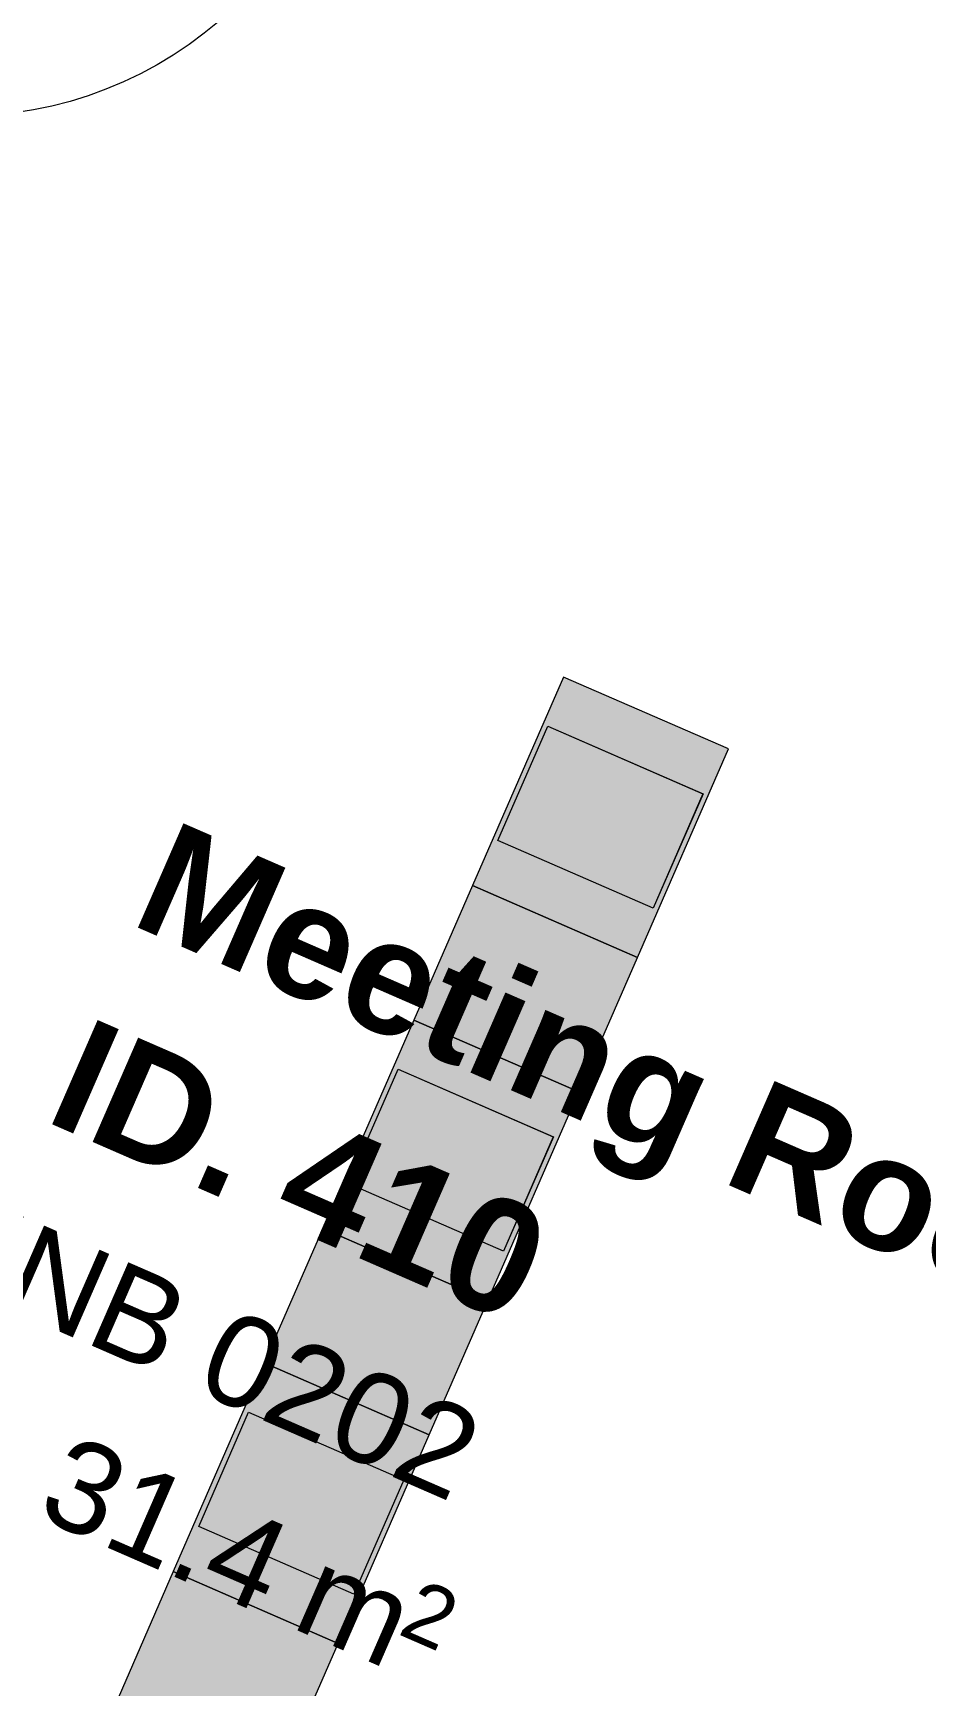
# Model space of a CAD drawing. Header units: millimetres. Extents: x -99530 to 1067232, y -97212 to 137997.
# Drawn here: x 29062 to 31022, y 8480 to 12111 of the extents above; entities that cross this region are included whole.
import ezdxf
from ezdxf.enums import TextEntityAlignment as Align

# ---------------------------------------------------------------- set-up
doc = ezdxf.new("R2010")
doc.units = ezdxf.units.MM
doc.header["$MEASUREMENT"] = 0
for name, color, linetype, lineweight in [('A-95-H_Fill_Plan_FloorTrunking_Pen_No__1', 7, 'Continuous', 13), ('A-95-H_Fill_Plan_FloorTrunking_Pen_No__101', 252, 'Continuous', 15), ('New_A-95-H_Fill_Plan_FloorTrunking_Pen_No__1', 7, 'Continuous', 13), ('New_A-95-H_Fill_Plan_FloorTrunking_Pen_No__101', 252, 'Continuous', 15), ('New_ArchiCAD Doors_Pen_No__1', 7, 'Continuous', 13), ('New_ArchiCAD Zone Stamps_Pen_No__6', 7, 'Continuous', 35)]:
    doc.layers.add(name, color=color, linetype=linetype, lineweight=lineweight)
for name, color, linetype in [('New_A-05-M_Gross_Int_Siemens', 7, 'Continuous'), ('New_A-25-M_Wall_Int', 7, 'Continuous'), ('New_ArchiCAD Doors', 7, 'Continuous')]:
    doc.layers.add(name, color=color, linetype=linetype)
doc.layers.add('New_ArchiCAD Doors_Pen_No__43', color=7, linetype='Continuous', lineweight=30, true_color=0x444444)
doc.layers.add('New_ArchiCAD Doors_Pen_No__63', color=7, linetype='Continuous', lineweight=20, true_color=0x606060)
doc.styles.add('GENERATED_STYLE_1', font='')
doc.styles.add('GENERATED_STYLE_3', font='')
doc.styles.get('GENERATED_STYLE_1').set_extended_font_data('Arial', bold=True)
doc.styles.get('GENERATED_STYLE_3').set_extended_font_data('Arial')

# ---------------------------------------------------------------- blocks, each defined once
blk = doc.blocks.new('Meeting Room_INB 0202_7_1', base_point=(29993.7, 8916.2))
at = {"layer": 'New_ArchiCAD Zone Stamps_Pen_No__6'}
for tag, height, style, p in [('ROOM_NAME', 250, 'GENERATED_STYLE_1', (29370.5, 10384.4)), ('zoneNameLine2', 250, 'GENERATED_STYLE_1', (29182.1, 9952.3)), ('ROOM_NUMBER', 200, 'GENERATED_STYLE_3', (28993.7, 9531.6)), ('measuredAreaCode', 200, 'GENERATED_STYLE_3', (28836.6, 9171.5)), ('DUMMY_649', 200, 'GENERATED_STYLE_3', (29144, 9037.4)), ('DUMMY_650', 200, 'GENERATED_STYLE_3', (29633.4, 8824)), ('DUMMY_651', 133.3, 'GENERATED_STYLE_3', (29912.7, 8717.5))]:
    blk.add_attdef(tag, text='', height=height, rotation=336.4404, dxfattribs=dict(at, style=style)).set_placement(p, align=Align.TOP_LEFT)
blk = doc.blocks.new('Door 19_3')
at = {"layer": 'New_ArchiCAD Doors_Pen_No__1', "linetype": 'Continuous'}
for p, q in [((-505, -15), (-505, 0)), ((505, -15), (505, 0)), ((-505, -16), (-505, -15)), ((-505, -26), (-505, -16)), ((-505, -76), (-505, -26)), ((505, -16), (505, -15)), ((505, -26), (505, -16)), ((505, -76), (505, -26)), ((-505, -86), (-505, -76)), ((-505, -87), (-505, -86)), ((-505, -102), (-505, -87)), ((505, -86), (505, -76)), ((505, -87), (505, -86)), ((505, -102), (505, -87))]:
    blk.add_line(p, q, dxfattribs=at)
at = {"layer": 'New_ArchiCAD Doors_Pen_No__43', "linetype": 'Continuous'}
for p, q in [((-498, 0), (-505, 0)), ((-505, 0), (-505, -102)), ((-432, 0), (-498, 0)), ((-498, 0), (-498, -102)), ((-432, -102), (-432, 0)), ((498, 0), (432, 0)), ((432, 0), (432, -102)), ((498, 0), (505, 0)), ((498, -102), (498, 0)), ((505, 0), (505, -102)), ((-498, -102), (-505, -102)), ((-498, -102), (-432, -102)), ((432, -102), (498, -102)), ((498, -102), (505, -102))]:
    blk.add_line(p, q, dxfattribs=at)
at = {"layer": 'New_ArchiCAD Doors_Pen_No__63', "linetype": 'Continuous'}
blk.add_line((432, 0), (432, 864), dxfattribs=at)
blk.add_arc((432, 0), 864, 90, 180, dxfattribs=at)
blk = doc.blocks.new('Wall_30_1', base_point=(29086.3, 13205.7))
at = {"layer": 'New_ArchiCAD Doors', "color": 251, "linetype": 'Continuous', "lineweight": 20, "true_color": 0x606060, "xscale": -1, "zscale": 1000, "rotation": 246.4404115839914}
blk.add_blockref('Door 19_3', (28733.3, 12395.9), dxfattribs=at)

msp = doc.modelspace()

# ---------------------------------------------------------------- hatches: boundary and pattern name
at = {"layer": 'A-95-H_Fill_Plan_FloorTrunking_Pen_No__101', "linetype": 'Continuous', "lineweight": 0, "true_color": 0x727272}
for points in [[(30388.7, 10080.2), (30588.6, 10538.5), (30226.5, 10696.4), (30026.7, 10238.1)], [(29898, 9942.9), (30260, 9785.1), (30388.7, 10080.2), (30026.7, 10238.1)], [(30060.2, 9326.7), (30260, 9785.1), (29898, 9942.9), (29698.1, 9484.6)], [(29569.4, 9189.5), (29931.5, 9031.6), (30060.2, 9326.7), (29698.1, 9484.6)], [(29731.6, 8573.3), (29931.5, 9031.6), (29569.4, 9189.5), (29369.6, 8731.1)], [(29240.9, 8436), (29602.9, 8278.1), (29731.6, 8573.3), (29369.6, 8731.1)]]:
    msp.add_hatch(color=8, dxfattribs=at).paths.add_polyline_path(points)
at = {"layer": 'New_A-95-H_Fill_Plan_FloorTrunking_Pen_No__101', "linetype": 'Continuous', "lineweight": 0, "true_color": 0x727272}
for points in [[(30192, 10588.2), (30533, 10439.5), (30423.5, 10188.3), (30082.5, 10337)], [(30423.3, 10188.4), (30082.5, 10337), (30192, 10588.2), (30532.8, 10439.6)], [(29863.5, 9834.7), (30204.5, 9686), (30094.9, 9434.9), (29753.9, 9583.5)], [(30094.7, 9435), (29753.9, 9583.5), (29863.5, 9834.7), (30204.2, 9686.1)], [(29534.9, 9081.2), (29875.9, 8932.5), (29766.4, 8681.4), (29425.4, 8830.1)], [(29766.1, 8681.5), (29425.4, 8830.1), (29534.9, 9081.2), (29875.7, 8932.6)]]:
    msp.add_hatch(color=8, dxfattribs=at).paths.add_polyline_path(points)

# ---------------------------------------------------------------- linework, layer by layer
at = {"layer": 'A-95-H_Fill_Plan_FloorTrunking_Pen_No__1', "linetype": 'Continuous', "flags": 128}
for points in [[(30388.7, 10080.2), (30588.6, 10538.5), (30226.5, 10696.4), (30026.7, 10238.1)], [(29898, 9942.9), (30260, 9785.1), (30388.7, 10080.2), (30026.7, 10238.1)], [(30060.2, 9326.7), (30260, 9785.1), (29898, 9942.9), (29698.1, 9484.6)], [(29569.4, 9189.5), (29931.5, 9031.6), (30060.2, 9326.7), (29698.1, 9484.6)], [(29731.6, 8573.3), (29931.5, 9031.6), (29569.4, 9189.5), (29369.6, 8731.1)], [(29240.9, 8436), (29602.9, 8278.1), (29731.6, 8573.3), (29369.6, 8731.1)]]:
    msp.add_lwpolyline(points, close=True, dxfattribs=at)
at = {"layer": 'New_A-95-H_Fill_Plan_FloorTrunking_Pen_No__1', "linetype": 'Continuous', "flags": 128}
for points in [[(30192, 10588.2), (30533, 10439.5), (30423.5, 10188.3), (30082.5, 10337)], [(30423.3, 10188.4), (30082.5, 10337), (30192, 10588.2), (30532.8, 10439.6)], [(29863.5, 9834.7), (30204.5, 9686), (30094.9, 9434.9), (29753.9, 9583.5)], [(30094.7, 9435), (29753.9, 9583.5), (29863.5, 9834.7), (30204.2, 9686.1)], [(29534.9, 9081.2), (29875.9, 8932.5), (29766.4, 8681.4), (29425.4, 8830.1)], [(29766.1, 8681.5), (29425.4, 8830.1), (29534.9, 9081.2), (29875.7, 8932.6)]]:
    msp.add_lwpolyline(points, close=True, dxfattribs=at)

# ---------------------------------------------------------------- block references
at = {"layer": 'New_A-05-M_Gross_Int_Siemens', "linetype": 'Continuous'}
ref = msp.add_blockref('Meeting Room_INB 0202_7_1', (29993.7, 8916.2), dxfattribs=at)
ref.add_attrib('ROOM_NAME', 'Meeting Room', dxfattribs={"layer": 'New_ArchiCAD Zone Stamps_Pen_No__6', "color": 7, "height": 250, "rotation": 336.4404, "style": 'GENERATED_STYLE_1'}).set_placement((29370.5, 10384.4), align=Align.TOP_LEFT)
ref.add_attrib('ROOM_NUMBER', 'INB 0202', dxfattribs={"layer": 'New_ArchiCAD Zone Stamps_Pen_No__6', "color": 7, "height": 200, "rotation": 336.4404, "style": 'GENERATED_STYLE_3'}).set_placement((28993.7, 9531.6), align=Align.TOP_LEFT)
ref.add_attrib('zoneNameLine2', 'ID. 410', dxfattribs={"layer": 'New_ArchiCAD Zone Stamps_Pen_No__6', "color": 7, "height": 250, "rotation": 336.4404, "style": 'GENERATED_STYLE_1'}).set_placement((29182.1, 9952.3), align=Align.TOP_LEFT)
ref.add_attrib('DUMMY_649', '31.4', dxfattribs={"layer": 'New_ArchiCAD Zone Stamps_Pen_No__6', "color": 7, "height": 200, "rotation": 336.4404, "style": 'GENERATED_STYLE_3'}).set_placement((29144, 9037.4), align=Align.TOP_LEFT)
ref.add_attrib('DUMMY_650', ' m', dxfattribs={"layer": 'New_ArchiCAD Zone Stamps_Pen_No__6', "color": 7, "height": 200, "rotation": 336.4404, "style": 'GENERATED_STYLE_3'}).set_placement((29633.4, 8824), align=Align.TOP_LEFT)
ref.add_attrib('DUMMY_651', '2', dxfattribs={"layer": 'New_ArchiCAD Zone Stamps_Pen_No__6', "color": 7, "height": 133.3, "rotation": 336.4404, "style": 'GENERATED_STYLE_3'}).set_placement((29912.7, 8717.5), align=Align.TOP_LEFT)
at = {"layer": 'New_A-25-M_Wall_Int', "color": 250, "lineweight": 50, "true_color": 0x2a2a2a}
msp.add_blockref('Wall_30_1', (29086.3, 13205.7), dxfattribs=at)

doc.saveas('drawing.dxf')
